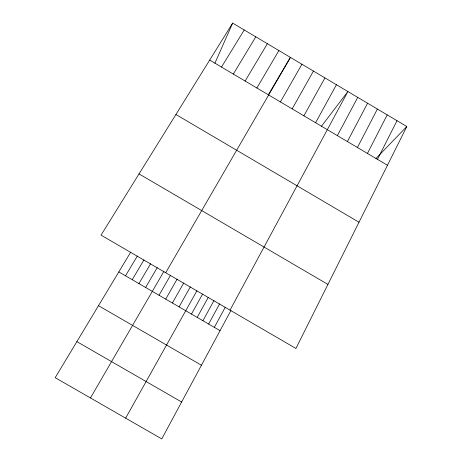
<?xml version="1.0" encoding="UTF-8"?>
<svg xmlns="http://www.w3.org/2000/svg" width="462" height="462" viewBox="0 0 462 462"><rect width="100%" height="100%" fill="white"/><g stroke="black" fill="none" stroke-linecap="round" stroke-linejoin="round"><path stroke-width="0.69" d="M214.888 63.242L232.657 23.1L406.814 126.524L295.928 348.469L101.028 235.135L232.657 23.1M377.46 159.344L397.014 120.709M367.452 153.424L387.208 114.882M357.432 147.494L377.39 109.055M347.407 141.563L367.567 103.217M337.37 135.626L357.732 97.378M230.024 310.146L347.892 91.534L321.431 126.282M230.942 310.464L161.764 438.9L55.186 377.691L130.694 252.171M214.351 327.35L225.289 307.178M208.633 324.035L219.623 303.886M315.615 122.753L336.423 84.719M202.916 320.715L213.964 300.589M197.193 317.394L208.298 297.297M191.464 314.073L202.627 293.999M303.892 115.818L324.936 77.905M125.635 418.15L196.956 290.702M292.163 108.876L313.444 71.073M179.065 306.872L190.344 286.856M172.384 302.997L183.732 283.015M165.702 299.116L177.119 279.163M280.417 101.923L301.934 64.241M159.015 295.235L170.495 275.317M90.465 397.949L163.871 271.465M165.702 272.747L290.419 57.404L268.283 94.837M145.634 287.468L157.242 267.608M256.889 88.005L278.886 50.554M138.935 283.581L150.612 263.75M132.236 279.695L143.977 259.892M245.108 81.035L267.348 43.699M125.531 275.802L137.335 256.035M233.316 74.059L255.792 36.839M221.512 67.071L244.231 29.972M375.935 158.53L406.814 126.524M76.877 341.632L181.635 402.009M98.504 305.682L201.444 365.228M118.821 271.91L220.062 330.665M139.033 173.908L327.928 284.419M175.918 114.495L358.997 222.234M209.696 60.083L387.462 165.263"/></g></svg>
